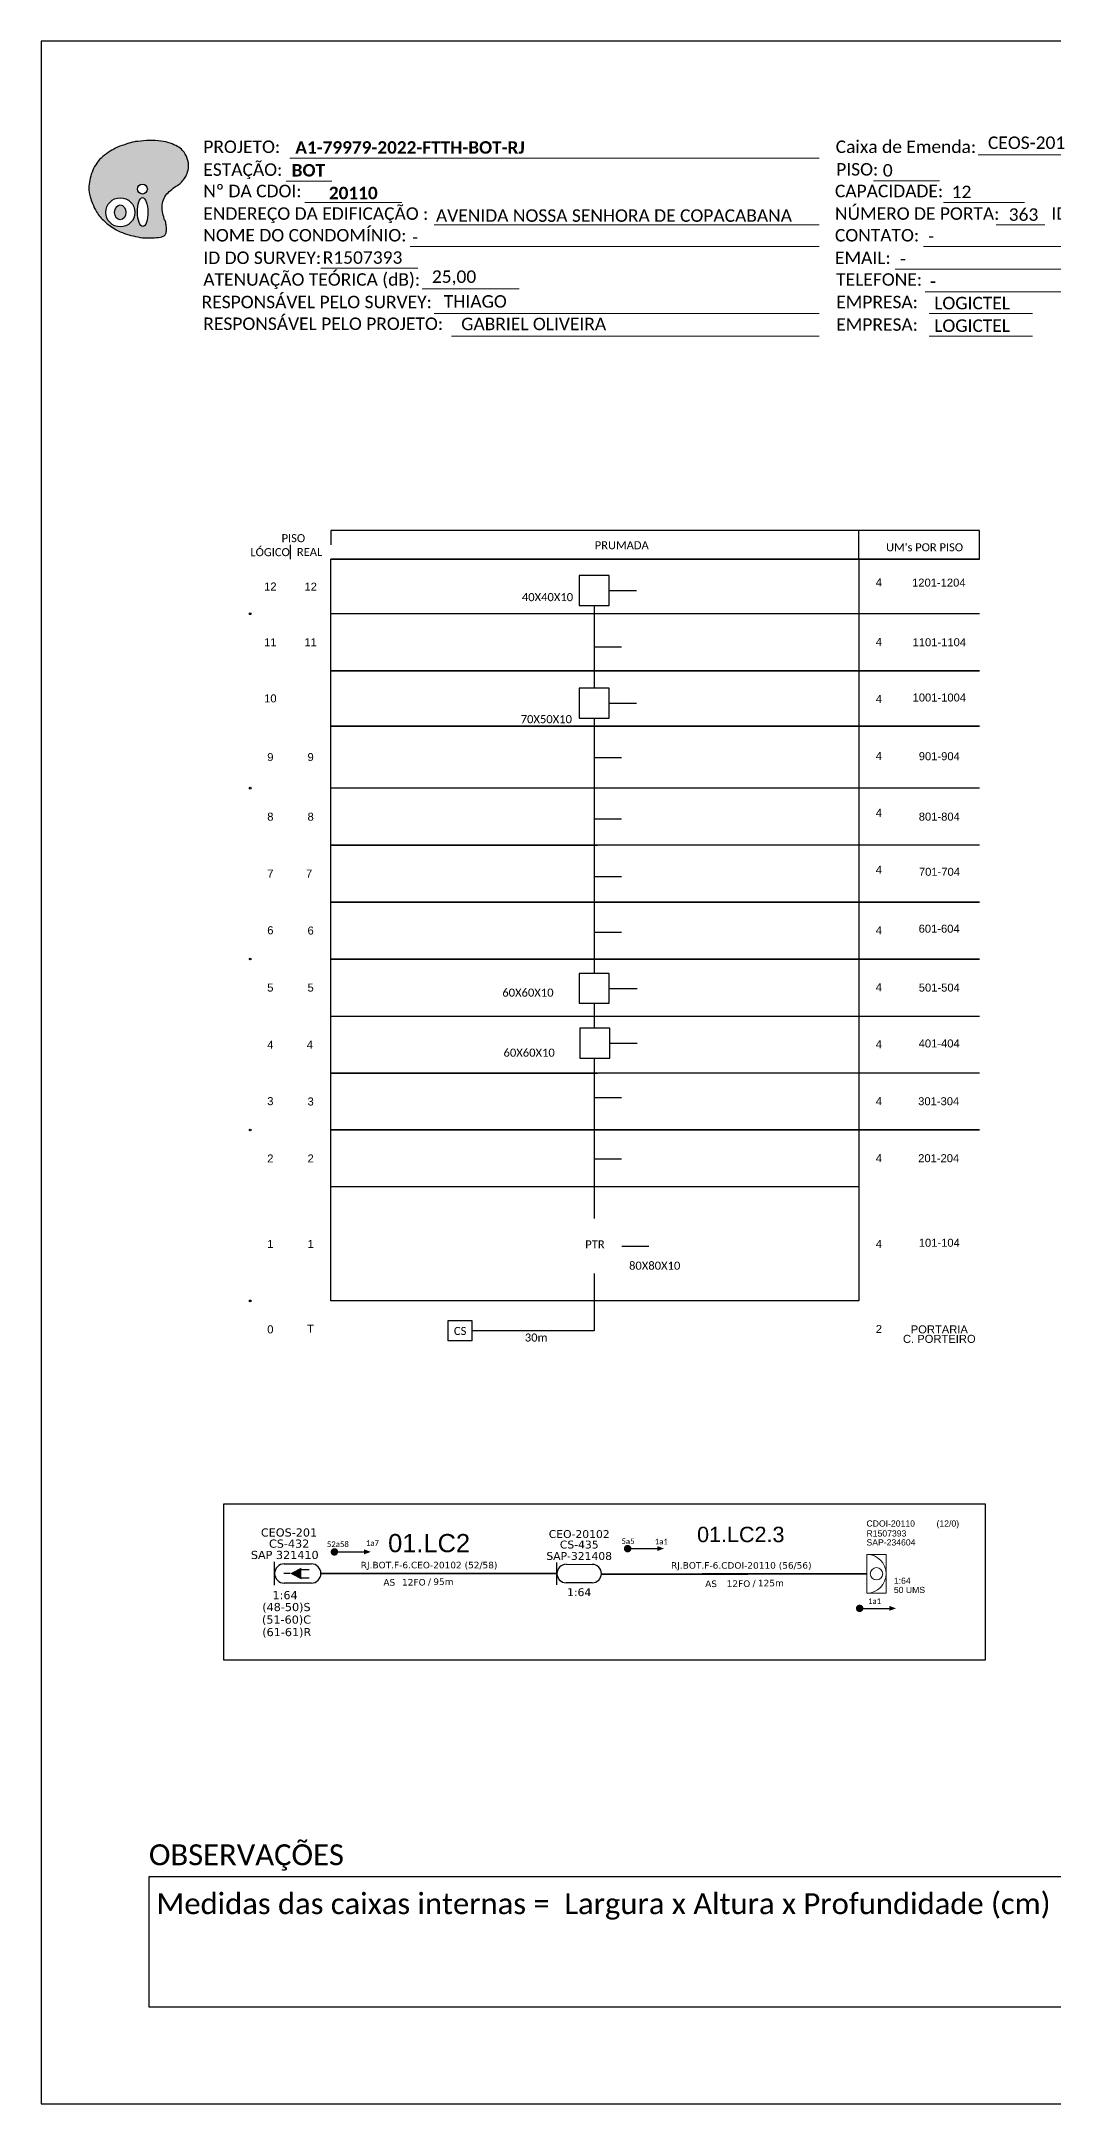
# Model space of a CAD drawing. Header units: metres. Extents: x 654 to 1849, y 200 to 807.
# Drawn here: x 654 to 952, y 200 to 807 of the extents above; entities that cross this region are included whole.
import ezdxf
from ezdxf.enums import TextEntityAlignment as Align

# ---------------------------------------------------------------- set-up
doc = ezdxf.new("R2010")
doc.units = ezdxf.units.M
doc.header["$LTSCALE"] = 0.001
doc.header["$PDMODE"] = 33
doc.header["$PDSIZE"] = 0.5
for name, color, linetype in [('10.0 - Cartográfico - Divisa', 252, 'Continuous'), ('20.4-CEOS', 1, 'Continuous'), ('20.5-CABO AÉREO', 1, 'Continuous'), ('CAP a instalar', 1, 'FENCELINE1'), ('SETA', 7, 'Continuous'), ('texto', 255, 'Continuous')]:
    doc.layers.add(name, color=color, linetype=linetype)
for name, color, linetype, lineweight in [("20.0-LEGENDA DOS CDO'S", 1, 'Continuous', 0), ('20.1-CDO_INTERIOR', 1, 'Continuous', 0), ('40.1-ETIQUETAS', 1, 'Continuous', 20)]:
    doc.layers.add(name, color=color, linetype=linetype, lineweight=lineweight)
doc.styles.add('ARIAL', font='arial.ttf')
doc.styles.add('siredit', font='verdana.ttf')
doc.styles.add('WMF-Calibri0', font='calibri.ttf')
doc.styles.add('WMF-Calibri1', font='calibrib.ttf')
doc.linetypes.add('FENCELINE1', pattern='A,0.25,-0.1,[133,ltypeshp.shx,S=0.1,R=0,X=-0.1,Y=0],-0.1,1', length=1.45)

# ---------------------------------------------------------------- blocks, each defined once
blk = doc.blocks.new('CDOI_INT')
at = {"layer": '20.1-CDO_INTERIOR', "color": 0, "lineweight": 18}
blk.add_lwpolyline([(4.25, -4.25), (4.25, 4.25), (0, 4.25), (0, -4.25)], close=True, dxfattribs=at)
blk.add_circle((2.12, 0), 1.36, dxfattribs=at)
blk.add_arc((0, 0), 4.25, 270, 90, dxfattribs=at)
at = {"layer": "20.0-LEGENDA DOS CDO'S", "color": 0, "style": 'ARIAL'}
for tag, p in [('CDO_N', (-0.08, 10.38)), ('SURVEY', (-0.08, 8.2)), ('SPLITER_1', (21.18, 10.38)), ('SPLITER_2', (21.19, 8.68)), ('SAP', (-0.08, 6.23)), ('1:XX', (5.94, -2.22)), ('UMS', (5.94, -4.24))]:
    blk.add_attdef(tag, p, '', height=1.36, dxfattribs=at)
blk.add_attdef('FIBRAS_UTILIZADAS', text='', height=1.36, dxfattribs=at).set_placement((15.34, 10.38), align=Align.CENTER)
blk = doc.blocks.new('ETIQUETA_RS5F')
at = {"layer": '40.1-ETIQUETAS', "color": 0, "style": 'siredit'}
blk.add_text('/', height=1.5, dxfattribs=at).set_placement((1.58, -1.95), align=Align.MIDDLE_RIGHT)
for tag, p in [('ETIQUETA_R_PRIMARIA', (1.21, 4.1)), ('ETIQUETA_R_SECUNDARIA', (1.21, 2.1)), ('F_ATIVAS/F_MORTAS', (1.14, -4.24))]:
    blk.add_attdef(tag, text='', height=1.5, dxfattribs=at).set_placement(p, align=Align.MIDDLE_CENTER)
for tag, p in [('TIPO_CABO', (-6.58, -2.12)), ('CAP_CABO', (0.4, -2.09))]:
    blk.add_attdef(tag, text='', height=1.5, dxfattribs=at).set_placement(p, align=Align.MIDDLE_RIGHT)
blk.add_attdef('METROS', text='', height=1.5, dxfattribs=at).set_placement((2.14, -1.95), align=Align.MIDDLE_LEFT)
for tag, p in [('FUSÃO_1', (0.85, -8.39)), ('FUSÃO_2', (0.85, -10.6)), ('FUSÃO_3', (0.85, -12.93)), ('FUSÃO_4', (0.85, -15.14)), ('FUSÃO_5', (0.85, -17.16))]:
    blk.add_attdef(tag, text='', height=1.5, dxfattribs=at).set_placement(p, align=Align.CENTER)
blk = doc.blocks.new('CEOS_RP_CT_DRT')
at = {"layer": '20.4-CEOS', "color": 0}
for p, q in [((-4.54, 1.19), (-1.19, 1.19)), ((-1.19, -1.19), (-4.54, -1.19))]:
    blk.add_line(p, q, dxfattribs=at)
for points in [[(-5.73, -1.43), (-5.73, 1.44)], [(-3.79, 0), (-4.59, 0)], [(-2.47, 0.48), (-1.45, 0.48)], [(-2.47, -0.52), (-1.45, -0.52)]]:
    blk.add_lwpolyline(points, dxfattribs=at)
blk.add_lwpolyline([(-3.79, 0, 0, 1.47, 0), (-2.41, 0, 1.47, 1.47, 0)], format="xyseb", dxfattribs=at)
for centre, start, end in [((-4.54, 0), 90, 270), ((-1.19, 0), 270, 90)]:
    blk.add_arc(centre, 1.19, start, end, dxfattribs=at)
at = {"layer": '20.4-CEOS', "color": 7, "style": 'siredit'}
for tag, p in [('Nº_DA_CEOS', (-2.86, 5.6)), ('LOCAL', (-2.86, 4.24)), ('SAP', (-2.86, 2.78)), ('RACIO_SPLITAGEM', (-2.86, -1.88)), ('FIBRAS_SPLITTER', (-2.86, -3.58)), ('FIBRAS_TOP_C', (-2.86, -5.08)), ('RESERVA_FINAIS', (-2.86, -6.39))]:
    blk.add_attdef(tag, text='', height=1.01, dxfattribs=at).set_placement(p, align=Align.TOP_CENTER)
blk = doc.blocks.new('OI')
h = blk.add_hatch(color=40)
edge = h.paths.add_edge_path()
edge.add_spline(control_points=[(4.35, -0.67), (3.92, -0.99), (3.26, -1.5), (2.81, -2.59), (2.9, -3.5), (3.06, -4.27), (3.31, -4.85), (3.37, -5.39), (3.4, -5.88), (3.2, -6.4), (2.54, -6.61), (1.65, -6.63), (0.55, -6.67), (-0.56, -6.42), (-1.61, -6.14), (-2.77, -5.61), (-3.92, -4.77), (-4.89, -3.7), (-5.34, -2.65), (-5.6, -1.94), (-5.85, -0.96), (-5.71, 0.47), (-5.1, 2.02), (-4.14, 3.02), (-3.3, 3.61), (-2.37, 4.16), (-1.36, 4.44), (-0.56, 4.7), (0.79, 4.85), (2.24, 4.97), (3.79, 4.57), (4.67, 4.21), (5.44, 3.65), (5.76, 2.99), (6.03, 2.21), (6.01, 1.46), (5.72, 0.64), (5.31, 0.08), (4.88, -0.38), (4.51, -0.55), (4.35, -0.67)], knot_values=[0, 0, 0, 0, 1.60434, 2.417191, 3.427595, 4.282808, 4.776746, 5.304182, 5.888771, 6.258406, 6.858137, 7.79129, 8.986195, 10.124242, 11.187857, 12.242908, 13.953784, 15.414161, 16.515391, 17.349188, 17.675853, 19.552021, 21.515531, 22.568638, 23.63245, 24.621084, 25.782718, 26.745347, 27.142653, 29.870543, 31.004649, 31.921532, 32.709589, 33.801391, 34.042471, 35.192333, 35.971461, 36.628871, 37.254359, 37.836911, 37.836911, 37.836911, 37.836911], degree=3, periodic=0)
h.paths.add_polyline_path([(1.13, -0.87, -1), (-0.04, -0.87, -1)], flags=16)
edge = h.paths.add_edge_path(flags=16)
edge.add_ellipse((0.56, -3.59), major_axis=(-0.02, 1.71), ratio=0.361305, start_angle=0, end_angle=360)
h.paths.add_polyline_path([(-0.36, -3.62, -1), (-3.8, -3.62, -1)], flags=16)
edge = h.paths.add_edge_path(flags=0)
edge.add_ellipse((-2.08, -3.62), major_axis=(0, 0.885), ratio=0.758294, start_angle=0, end_angle=360)
at = {"color": 40}
for centre, radius in [((-2.08, -3.62), 1.72), ((0.54, -0.87), 0.587)]:
    blk.add_circle(centre, radius, dxfattribs=at)
blk.add_ellipse((0.56, -3.59), major_axis=(-0.02, 1.71), ratio=0.361305, dxfattribs=at)
blk.add_ellipse((-2.08, -3.62), major_axis=(0, 0.885), ratio=0.758294, start_param=-3.141592653589792, end_param=3.141592653589792, dxfattribs=at)
at = {"color": 40, "start_tangent": (-0.800898, -0.598801), "end_tangent": (-0.800898, -0.598801)}
blk.add_spline([(4.35, -0.67), (3.2, -1.78), (2.9, -2.54), (2.92, -3.55), (3.12, -4.38), (3.28, -4.85), (3.37, -5.37), (3.35, -5.95), (3.2, -6.29), (2.66, -6.55), (1.73, -6.63), (0.54, -6.62), (-0.58, -6.41), (-1.6, -6.11), (-2.56, -5.67), (-3.95, -4.67), (-4.89, -3.56), (-5.37, -2.56), (-5.64, -1.78), (-5.72, -1.46), (-5.63, 0.42), (-4.84, 2.22), (-4.13, 2.99), (-3.27, 3.62), (-2.4, 4.09), (-1.3, 4.47), (-0.37, 4.72), (0.02, 4.77), (2.75, 4.8), (3.85, 4.53), (4.69, 4.16), (5.31, 3.68), (5.85, 2.73), (5.93, 2.5), (5.94, 1.35), (5.67, 0.62), (5.29, 0.08), (4.84, -0.36), (4.35, -0.67)], degree=3, dxfattribs=at)
blk = doc.blocks.new('CARIMBO')
at = {"color": 7, "lineweight": 0}
for points in [[(35.66, -16.79), (111.64, -16.79)], [(134.48, -16.3), (159.61, -16.3)], [(35.15, -20.06), (41.7, -20.06)], [(119.43, -20.02), (128.92, -20.02)], [(37.81, -23.14), (51.75, -23.14)], [(129.48, -23.14), (141.1, -23.14)], [(159.42, -23.14), (167.09, -23.14)], [(56.38, -26.37), (111.64, -26.37)], [(137.07, -26.37), (144.01, -26.37)], [(174.24, -26.37), (187.8, -26.37)], [(52.97, -29.48), (111.64, -29.48)], [(126.6, -29.48), (187.83, -29.48)], [(40.13, -32.55), (54.07, -32.55)], [(54.67, -35.52), (68.61, -35.52)], [(122.56, -32.72), (187.83, -32.72)], [(126.84, -35.96), (187.83, -35.96)], [(56.38, -39.07), (111.64, -39.07)], [(127.45, -39.07), (142.25, -39.07)], [(167.06, -39.07), (187.83, -39.07)], [(58.87, -42.31), (111.64, -42.31)], [(127.45, -42.31), (142.25, -42.31)], [(167.06, -42.31), (187.83, -42.31)]]:
    blk.add_lwpolyline(points, dxfattribs=at)
at = {"color": 7, "xscale": 1.213923925163967, "yscale": 1.213923925163967, "zscale": 1.213923925163967, "rotation": 0.1532896023949059}
blk.add_blockref('OI', (13.86, -20.16), dxfattribs=at)
at = {"color": 7, "lineweight": 0, "style": 'WMF-Calibri0'}
for s, height, p in [('PROJETO:', 1.793, (23.26, -16.04)), ('Caixa de Emenda:', 1.7927, (114.02, -16.04)), ('ESTAÇÃO:', 1.793, (23.26, -19.32)), ('PISO:', 1.793, (114.09, -19.28)), ('Nº DA CDOI:', 1.7927, (23.26, -22.39)), ('CAPACIDADE:', 1.7927, (113.91, -22.39)), ("UM's:", 1.793, (152.15, -22.39)), ('ENDEREÇO DA EDIFICAÇÃO :', 1.7927, (23.26, -25.63)), ('NÚMERO DE PORTA:', 1.7927, (113.91, -25.63)), ('IDENTIFICAÇÃO PREDIAL:', 1.7927, (144.99, -25.63)), ('NOME DO CONDOMÍNIO:', 1.7927, (23.26, -28.74)), ('CONTATO:', 1.793, (113.91, -28.74)), ('ID DO SURVEY:', 1.7927, (23.26, -31.97)), ('EMAIL:', 1.793, (113.91, -31.97)), ('ATENUAÇÃO TEÓRICA (dB):', 1.7927, (23.26, -35.09)), ('TELEFONE:', 1.793, (114.09, -35.09)), ('RESPONSÁVEL PELO SURVEY:', 1.7927, (23.02, -38.32)), ('EMPRESA:', 1.793, (114.09, -38.32)), ('TELEFONE:', 1.793, (153.7, -38.83)), ('RESPONSÁVEL PELO PROJETO:', 1.7927, (23.26, -41.44)), ('EMPRESA:', 1.793, (114.09, -41.56)), ('TELEFONE:', 1.793, (153.7, -42.06))]:
    blk.add_text(s, height=height, dxfattribs=at).set_placement(p)
at = {"color": 7, "lineweight": 0, "flags": 8}
for tag, p, style in [('PROJ', (36.46, -16.13), 'WMF-Calibri1'), ('CEOS-XX', (135.87, -15.46), 'WMF-Calibri0'), ('EST', (35.94, -19.41), 'WMF-Calibri1'), ('PISO_PTR', (120.78, -19.42), 'WMF-Calibri0'), ('CAPAC.', (130.66, -22.52), 'WMF-Calibri0'), ("UC'S", (160.78, -22.54), 'WMF-Calibri0'), ('LOGRADOURO', (56.65, -25.91), 'WMF-Calibri0'), ('N°', (138.85, -25.77), 'WMF-Calibri0'), ('N°PREDIO', (174.94, -25.77), 'WMF-Calibri0'), ('NOME_DO_COND.', (53.23, -29.02), 'WMF-Calibri0'), ('NOME_DO_CONTATO', (127.3, -28.89), 'WMF-Calibri0'), ('_ID_', (40.39, -31.94), 'WMF-Calibri0'), ('EMAIL', (123.26, -32.12), 'WMF-Calibri0'), ('O_POTEN', (56.06, -34.68), 'WMF-Calibri0'), ('TELEFONE', (127.55, -35.36), 'WMF-Calibri0'), ('RES_SURVEY', (57.78, -38.23), 'WMF-Calibri0'), ('EMP_RESP_SURVEY', (128.16, -38.47), 'WMF-Calibri0'), ('CONT_RESP_SURVEY', (167.76, -38.47), 'WMF-Calibri0'), ('RES_PROJ', (60.27, -41.47), 'WMF-Calibri0'), ('EMP_RESP_PROJ', (128.16, -41.71), 'WMF-Calibri0'), ('CONT_RESP_PROJ', (167.76, -41.71), 'WMF-Calibri0')]:
    blk.add_attdef(tag, p, '', height=1.79, dxfattribs=dict(at, style=style))
at = {"color": 7, "lineweight": 0, "style": 'WMF-Calibri1', "flags": 8}
blk.add_attdef("N° CDO'S", text='', height=1.79, dxfattribs=at).set_placement((44.78, -22.68), align=Align.CENTER)

msp = doc.modelspace()

# ---------------------------------------------------------------- linework, layer by layer
at = {"color": 1}
for p, q in [((821.04, 645.31), (829.03, 645.31)), ((816.6, 640.91), (816.6, 616.56)), ((816.6, 628.73), (824.6, 628.73)), ((816.6, 628.73), (824.6, 628.73)), ((816.6, 607.76), (816.6, 532.64)), ((821.04, 612.16), (829.03, 612.16)), ((821.04, 612.16), (829.03, 612.16)), ((816.6, 596.18), (824.6, 596.18)), ((816.6, 578.12), (824.6, 578.12)), ((816.6, 561.11), (824.6, 561.11)), ((816.6, 544.73), (824.6, 544.73)), ((821.2, 528.23), (829.2, 528.23)), ((816.6, 523.83), (816.6, 516.47)), ((821.2, 512.06), (829.2, 512.06)), ((816.6, 507.66), (816.6, 460.49)), ((816.6, 496.07), (824.6, 496.07)), ((816.6, 478.06), (824.6, 478.06)), ((824.69, 452.4), (832.69, 452.4)), ((816.6, 444.31), (816.6, 427.46))]:
    msp.add_line(p, q, dxfattribs=at)
for points in [[(653.87, 200), (1492.51, 200), (1492.51, 806.94), (653.87, 806.94)], [(821.04, 649.71), (812.16, 649.71), (812.16, 640.91), (821.04, 640.91)], [(821.04, 616.56), (812.16, 616.56), (812.16, 607.76), (821.04, 607.76)], [(821.04, 532.64), (812.16, 532.64), (812.16, 523.83), (821.04, 523.83)], [(821.2, 516.47), (812.32, 516.47), (812.32, 507.66), (821.2, 507.66)], [(707.62, 376.49), (931.62, 376.49), (931.62, 330.49), (707.62, 330.49)]]:
    msp.add_lwpolyline(points, close=True)
for points in [[(739.07, 654.49), (930, 654.49), (930, 662.92), (739.07, 662.92), (739.07, 658.71)], [(894.45, 654.49), (894.45, 662.92)], [(727.22, 654.49), (727.22, 658.71)]]:
    msp.add_lwpolyline(points)
for points in [[(825.88, 363.36, 1.1, 1.1, 1), (826.98, 363.36, 1.1, 1.1, 1)], [(894.16, 345.77, 1.1, 1.1, 1), (895.26, 345.77, 1.1, 1.1, 1)]]:
    msp.add_lwpolyline(points, format="xyseb", close=True)
at = {"color": 5}
msp.add_lwpolyline([(739.6, 362.39, 1.1, 1.1, 1), (740.7, 362.39, 1.1, 1.1, 1)], format="xyseb", close=True, dxfattribs=at)
at = {"color": 0}
msp.add_lwpolyline([(685.59, 266.87), (1116.76, 266.87), (1116.76, 228.42), (685.59, 228.42)], close=True, dxfattribs=at)
for p in [(715.37, 638.46), (715.37, 587.14), (715.37, 536.85), (715.37, 486.55), (715.37, 436.26)]:
    msp.add_point(p)
at = {"layer": '10.0 - Cartográfico - Divisa', "color": 7, "linetype": 'Continuous'}
msp.add_line((894.45, 469.79), (739.07, 469.79), dxfattribs=at)
at = {"layer": '10.0 - Cartográfico - Divisa', "color": 1, "linetype": 'Continuous'}
msp.add_line((816.6, 427.46), (780.56, 427.46), dxfattribs=at)
at = {"layer": '20.4-CEOS', "color": 5}
for p, q in [((808.35, 358.74), (816, 358.73)), ((815.99, 353.28), (808.35, 353.29))]:
    msp.add_line(p, q, dxfattribs=at)
msp.add_lwpolyline([(805.62, 352.73), (805.63, 359.31)], dxfattribs=at)
for centre, start, end in [((808.35, 356.02), 89.92108, 269.92108), ((815.99, 356.01), 269.92108, 89.92108)]:
    msp.add_arc(centre, 2.72, start, end, dxfattribs=at)
at = {"layer": '20.5-CABO AÉREO', "color": 0}
for p, q in [((739.07, 654.49), (894.45, 654.49)), ((739.07, 621.7), (739.07, 654.49)), ((739.07, 654.49), (930, 654.49)), ((930, 654.49), (739.07, 654.49)), ((894.45, 654.49), (894.45, 621.7)), ((930, 638.46), (739.07, 638.46)), ((930, 621.7), (739.07, 621.7)), ((739.07, 621.7), (930, 621.7)), ((739.07, 570.38), (739.07, 621.7)), ((894.45, 621.7), (894.45, 570.38)), ((930, 605.43), (739.07, 605.43)), ((739.07, 605.43), (930, 605.43)), ((930, 587.14), (739.07, 587.14)), ((739.07, 570.38), (817.54, 570.38)), ((739.07, 536.85), (739.07, 570.38)), ((930, 570.38), (739.07, 570.38)), ((894.45, 570.38), (894.45, 536.85)), ((930, 553.61), (739.07, 553.61)), ((739.07, 553.61), (930, 553.61)), ((930, 536.85), (739.07, 536.85)), ((739.07, 536.85), (930, 536.85)), ((739.07, 520.08), (739.07, 536.85)), ((894.45, 536.85), (894.45, 520.08)), ((739.07, 520.08), (930, 520.08)), ((739.07, 436.26), (739.07, 520.08)), ((894.45, 520.08), (894.45, 436.26)), ((930, 503.32), (739.07, 503.32)), ((739.07, 503.32), (817.54, 503.32)), ((930, 486.55), (739.07, 486.55)), ((739.07, 486.55), (930, 486.55)), ((930, 486.55), (739.07, 486.55)), ((739.07, 486.55), (930, 486.55)), ((894.45, 436.26), (739.07, 436.26))]:
    msp.add_line(p, q, dxfattribs=at)
msp.add_lwpolyline([(773.59, 430.44), (780.56, 430.44), (780.56, 424.48), (773.59, 424.48)], close=True, dxfattribs=at)
at = {"layer": 'CAP a instalar', "linetype": 'FENCELINE1', "ltscale": 7, "const_width": 0.513}
for points in [[(736.15, 356.05), (736.15, 356.05)], [(818.73, 355.83), (896.83, 355.96)], [(818.73, 355.83), (818.73, 355.83)]]:
    msp.add_lwpolyline(points, dxfattribs=at)
at = {"layer": 'CAP a instalar', "color": 5, "linetype": 'FENCELINE1', "ltscale": 7, "const_width": 0.513}
msp.add_lwpolyline([(736.15, 356.05), (805.63, 356.02)], dxfattribs=at)
at = {"layer": 'SETA', "color": 5}
msp.add_lwpolyline([(740.15, 362.39), (749.61, 362.39)], dxfattribs=at)
at = {"layer": 'SETA'}
for points in [[(826.43, 363.36), (835.89, 363.36)], [(894.71, 345.77), (904.17, 345.77)]]:
    msp.add_lwpolyline(points, dxfattribs=at)
at = {"layer": 'SETA', "color": 5}
msp.add_solid([(748.85, 363.14), (750.86, 362.4), (748.85, 361.67)], dxfattribs=at)
at = {"layer": 'SETA'}
for points in [[(835.13, 364.11), (837.15, 363.38), (835.13, 362.64)], [(903.41, 346.52), (905.43, 345.78), (903.41, 345.05)]]:
    msp.add_solid(points, dxfattribs=at)

# ---------------------------------------------------------------- block references
ref = msp.add_blockref('CARIMBO', (653.87, 806.94), dxfattribs=dict(xscale=2.05045851638763, yscale=2.05045851638763, zscale=2.05045851638763))
ref.add_attrib('PROJ', 'A1-79979-2022-FTTH-BOT-RJ', (728.63, 773.85), dxfattribs={"color": 7, "lineweight": 0, "height": 3.6759, "style": 'WMF-Calibri1'})
ref.add_attrib('EST', 'BOT', (727.57, 767.13), dxfattribs={"color": 7, "lineweight": 0, "height": 3.676, "style": 'WMF-Calibri1'})
ref.add_attrib("N° CDO'S", '20110', dxfattribs={"color": 7, "lineweight": 0, "height": 3.676, "style": 'WMF-Calibri1'}).set_placement((745.69, 760.44), align=Align.CENTER)
ref.add_attrib('LOGRADOURO', 'AVENIDA NOSSA SENHORA DE COPACABANA', (770.02, 753.8), dxfattribs={"color": 7, "lineweight": 0, "height": 3.6759, "style": 'WMF-Calibri0'})
ref.add_attrib('NOME_DO_COND.', '-', (763.03, 747.42), dxfattribs={"color": 7, "lineweight": 0, "height": 3.68, "style": 'WMF-Calibri0'})
ref.add_attrib('_ID_', 'R1507393', (736.7, 741.45), dxfattribs={"color": 7, "lineweight": 0, "height": 3.676, "style": 'WMF-Calibri0'})
ref.add_attrib('O_POTEN', '25,00', (768.83, 735.83), dxfattribs={"color": 7, "lineweight": 0, "height": 3.676, "style": 'WMF-Calibri0'})
ref.add_attrib('RES_SURVEY', 'THIAGO', (772.34, 728.54), dxfattribs={"color": 7, "lineweight": 0, "height": 3.676, "style": 'WMF-Calibri0'})
ref.add_attrib('RES_PROJ', 'GABRIEL OLIVEIRA', (777.45, 721.91), dxfattribs={"color": 7, "lineweight": 0, "height": 3.6759, "style": 'WMF-Calibri0'})
ref.add_attrib('CEOS-XX', 'CEOS-201', (932.47, 775.24), dxfattribs={"color": 7, "lineweight": 0, "height": 3.676, "style": 'WMF-Calibri0'})
ref.add_attrib('CAPAC.', '12', (921.78, 760.77), dxfattribs={"color": 7, "lineweight": 0, "height": 3.676, "style": 'WMF-Calibri0'})
ref.add_attrib("UC'S", '50', (983.53, 760.73), dxfattribs={"color": 7, "lineweight": 0, "height": 3.676, "style": 'WMF-Calibri0'})
ref.add_attrib('PISO_PTR', '0', (901.53, 767.11), dxfattribs={"color": 7, "lineweight": 0, "height": 3.68, "style": 'WMF-Calibri0'})
ref.add_attrib('N°', '363', (938.57, 754.09), dxfattribs={"color": 7, "lineweight": 0, "height": 3.676, "style": 'WMF-Calibri0'})
ref.add_attrib('N°PREDIO', '.', (1012.58, 754.09), dxfattribs={"color": 7, "lineweight": 0, "height": 3.68, "style": 'WMF-Calibri0'})
ref.add_attrib('NOME_DO_CONTATO', '-', (914.89, 747.71), dxfattribs={"color": 7, "lineweight": 0, "height": 3.68, "style": 'WMF-Calibri0'})
ref.add_attrib('EMAIL', '-', (906.61, 741.07), dxfattribs={"color": 7, "lineweight": 0, "height": 3.68, "style": 'WMF-Calibri0'})
ref.add_attrib('TELEFONE', '-', (915.4, 734.43), dxfattribs={"color": 7, "lineweight": 0, "height": 3.68, "style": 'WMF-Calibri0'})
ref.add_attrib('EMP_RESP_SURVEY', 'LOGICTEL', (916.65, 728.05), dxfattribs={"color": 7, "lineweight": 0, "height": 3.676, "style": 'WMF-Calibri0'})
ref.add_attrib('EMP_RESP_PROJ', 'LOGICTEL', (916.65, 721.41), dxfattribs={"color": 7, "lineweight": 0, "height": 3.676, "style": 'WMF-Calibri0'})
ref.add_attrib('CONT_RESP_SURVEY', '(21) 3232-4835', (997.85, 728.05), dxfattribs={"color": 7, "lineweight": 0, "height": 3.6759, "style": 'WMF-Calibri0'})
ref.add_attrib('CONT_RESP_PROJ', '(21) 3232-4835', (997.85, 721.41), dxfattribs={"color": 7, "lineweight": 0, "height": 3.6759, "style": 'WMF-Calibri0'})
at = {"layer": '20.4-CEOS', "color": 7}
ref = msp.add_blockref('CEOS_RP_CT_DRT', (736.16, 356.04), dxfattribs=dict(at, xscale=2.37783237695694, yscale=2.37783237695694, zscale=2.37783237695694))
ref.add_attrib('Nº_DA_CEOS', 'CEOS-201', dxfattribs={"color": 7, "height": 2.401, "style": 'siredit'}).set_placement((726.78, 369.31), align=Align.TOP_CENTER)
ref.add_attrib('LOCAL', 'CS-432', dxfattribs={"color": 7, "height": 2.401, "style": 'siredit'}).set_placement((726.82, 366.03), align=Align.TOP_CENTER)
ref.add_attrib('SAP', 'SAP 321410', dxfattribs={"color": 7, "height": 2.401, "style": 'siredit'}).set_placement((725.53, 362.7), align=Align.TOP_CENTER)
ref.add_attrib('RACIO_SPLITAGEM', '1:64', dxfattribs={"color": 7, "height": 2.401, "style": 'siredit'}).set_placement((725.63, 350.87), align=Align.TOP_CENTER)
ref.add_attrib('FIBRAS_SPLITTER', '(48-50)S', dxfattribs={"color": 7, "height": 2.401, "style": 'siredit'}).set_placement((726.02, 347.37), align=Align.TOP_CENTER)
ref.add_attrib('FIBRAS_TOP_C', '(51-60)C', dxfattribs={"color": 7, "height": 2.401, "style": 'siredit'}).set_placement((726.04, 343.68), align=Align.TOP_CENTER)
ref.add_attrib('RESERVA_FINAIS', '(61-61)R', dxfattribs={"color": 7, "height": 2.401, "style": 'siredit'}).set_placement((726.11, 340), align=Align.TOP_CENTER)
at = {"layer": '40.1-ETIQUETAS'}
ref = msp.add_blockref('CDOI_INT', (896.83, 355.96), dxfattribs=dict(at, xscale=1.336957873303117, yscale=1.336957873303117, zscale=1.336957873303117))
ref.add_attrib('CDO_N', 'CDOI-20110', (896.72, 369.84), dxfattribs={"layer": "20.0-LEGENDA DOS CDO'S", "color": 0, "height": 1.819, "style": 'ARIAL'})
ref.add_attrib('FIBRAS_UTILIZADAS', '(12/0)', (917.34, 369.84), dxfattribs={"layer": "20.0-LEGENDA DOS CDO'S", "color": 0, "height": 1.819, "style": 'ARIAL'})
ref.add_attrib('SURVEY', 'R1507393', (896.73, 366.92), dxfattribs={"layer": "20.0-LEGENDA DOS CDO'S", "color": 0, "height": 1.819, "style": 'ARIAL'})
ref.add_attrib('SAP', 'SAP-234604', (896.72, 364.28), dxfattribs={"layer": "20.0-LEGENDA DOS CDO'S", "color": 0, "height": 1.819, "style": 'ARIAL'})
ref.add_attrib('1:XX', '1:64', (904.78, 353), dxfattribs={"layer": "20.0-LEGENDA DOS CDO'S", "color": 0, "height": 1.819, "style": 'ARIAL'})
ref.add_attrib('UMS', '50 UMS', (904.78, 350.29), dxfattribs={"layer": "20.0-LEGENDA DOS CDO'S", "color": 0, "height": 1.819, "style": 'ARIAL'})
at = {"layer": '40.1-ETIQUETAS', "color": 5}
ref = msp.add_blockref('ETIQUETA_RS5F', (766.53, 356.14), dxfattribs=dict(at, xscale=1.283039983498748, yscale=1.283039983498748, zscale=1.283039983498748))
ref.add_attrib('ETIQUETA_R_PRIMARIA', 'RJ.BOT.F-6.CEO-20102 (52/58)', dxfattribs={"color": 0, "height": 1.9246, "style": 'siredit'}).set_placement((768, 358.52), align=Align.MIDDLE_CENTER)
ref.add_attrib('TIPO_CABO', 'AS', dxfattribs={"color": 0, "height": 1.925, "style": 'siredit'}).set_placement((758.04, 353.43), align=Align.MIDDLE_RIGHT)
ref.add_attrib('CAP_CABO', '12FO', dxfattribs={"color": 0, "height": 1.925, "style": 'siredit'}).set_placement((767, 353.46), align=Align.MIDDLE_RIGHT)
ref.add_attrib('METROS', '95m', dxfattribs={"color": 0, "height": 1.925, "style": 'siredit'}).set_placement((769.24, 353.64), align=Align.MIDDLE_LEFT)
at = {"layer": '40.1-ETIQUETAS'}
ref = msp.add_blockref('ETIQUETA_RS5F', (862.06, 355.72), dxfattribs=dict(at, xscale=1.283039976607909, yscale=1.283039976607909, zscale=1.283039976607909))
ref.add_attrib('ETIQUETA_R_SECUNDARIA', 'RJ.BOT.F-6.CDOI-20110 (56/56)', dxfattribs={"color": 0, "height": 1.9246, "style": 'siredit'}).set_placement((859.87, 358.42), align=Align.MIDDLE_CENTER)
ref.add_attrib('TIPO_CABO', 'AS ', dxfattribs={"color": 0, "height": 1.925, "style": 'siredit'}).set_placement((853.57, 353.01), align=Align.MIDDLE_RIGHT)
ref.add_attrib('CAP_CABO', '12FO', dxfattribs={"color": 0, "height": 1.925, "style": 'siredit'}).set_placement((862.53, 353.04), align=Align.MIDDLE_RIGHT)
ref.add_attrib('METROS', '125m', dxfattribs={"color": 0, "height": 1.925, "style": 'siredit'}).set_placement((864.77, 353.22), align=Align.MIDDLE_LEFT)

# ---------------------------------------------------------------- texts
at = {"style": 'WMF-Calibri0'}
for s, height, p in [('     PISO', 2.355, (720.45, 659.53)), ('  LÓGICO', 2.355, (713.75, 655.41)), ('    REAL', 2.355, (725.79, 655.46)), ('PRUMADA', 2.355, (816.76, 657.45)), ("UM's POR PISO", 2.3552, (902.49, 656.85)), ('40X40X10', 2.373, (795.3, 642.17)), ('70X50X10', 2.373, (794.96, 606.26)), ('60X60X10', 2.373, (789.55, 525.79)), ('60X60X10', 2.373, (789.91, 508.12)), ('PTR', 2.373, (813.95, 451.7)), ('80X80X10', 2.373, (826.85, 445.44)), ('CS', 2.373, (775.31, 426.22)), ('30m', 2.373, (796.17, 424.29)), ('OBSERVAÇÕES', 6.1514, (685.55, 270.19))]:
    msp.add_text(s, height=height, dxfattribs=at).set_placement(p)
at = {"style": 'ARIAL'}
for s, height, p in [('12', 2.355, (721.29, 646.48)), ('12', 2.355, (733.16, 646.44)), ('4', 2.36, (900.37, 647.71)), ('1201-1204', 2.355, (918, 647.63)), ('11', 2.355, (721.29, 630.08)), ('11', 2.355, (733.14, 630.08)), ('4', 2.36, (900.37, 630.18)), ('1101-1104', 2.355, (918.15, 630.08)), ('10', 2.355, (721.29, 613.56)), ('4', 2.36, (900.37, 613.41)), ('1001-1004', 2.355, (918.15, 613.82)), ('9', 2.36, (721.29, 596.29)), ('9', 2.36, (733.14, 596.29)), ('4', 2.36, (900.37, 596.65)), ('901-904', 2.355, (918.15, 596.54)), ('8', 2.36, (721.29, 578.76)), ('8', 2.36, (733.14, 578.76)), ('4', 2.36, (900.37, 579.88)), ('801-804', 2.355, (918.15, 578.76)), ('7', 2.36, (721.29, 561.99)), ('7', 2.36, (732.7, 561.99)), ('4', 2.36, (900.37, 563.12)), ('701-704', 2.355, (918.19, 562.53)), ('6', 2.36, (721.29, 545.32)), ('6', 2.36, (733.14, 545.23)), ('4', 2.36, (900.37, 545.33)), ('601-604', 2.355, (918.1, 545.79)), ('5', 2.36, (721.29, 528.46)), ('5', 2.36, (733.14, 528.46)), ('4', 2.36, (900.37, 528.57)), ('501-504', 2.355, (918.15, 528.46)), ('4', 2.36, (721.29, 511.67)), ('4', 2.36, (732.91, 511.62)), ('4', 2.36, (900.37, 511.8)), ('401-404', 2.355, (918.11, 512.02)), ('3', 2.36, (721.29, 495.04)), ('3', 2.36, (733.14, 494.94)), ('4', 2.36, (900.37, 495.04)), ('301-304', 2.355, (917.97, 495.01)), ('2', 2.36, (721.29, 478.17)), ('2', 2.36, (733.14, 478.17)), ('4', 2.36, (900.37, 478.27)), ('201-204', 2.355, (917.97, 478.25)), ('1', 2.36, (721.29, 453.02)), ('1', 2.36, (733.14, 453.02)), ('4', 2.36, (900.37, 453.02)), ('101-104', 2.355, (918.15, 453.37)), ('0', 2.36, (721.29, 427.88)), ('T', 2.36, (733.14, 428.04)), ('2', 2.36, (900.37, 427.98)), ('C. PORTEIRO', 2.3552, (918.15, 425.08)), ('PORTARIA', 2.355, (918.15, 427.88))]:
    msp.add_text(s, height=height, dxfattribs=at).set_placement(p, align=Align.MIDDLE_CENTER)
for s, insert, char_height, width, attachment_point, style in [('\\C7;\\fCalibri|b0|i0|c0|p34;1a1', (899.1, 347.89), 1.65, 27.8947, 5, 'ARIAL'), ('Medidas das caixas internas =  Largura x Altura x Profundidade (cm)', (687.78, 261.95), 6.1514, 568.3499, 1, 'WMF-Calibri0')]:
    msp.add_mtext(s, dxfattribs=dict(insert=insert, char_height=char_height, width=width, attachment_point=attachment_point, style=style))
at = {"layer": '20.4-CEOS', "color": 5, "style": 'siredit'}
for tag, text, p in [('CEO-20102', 'CEOSXXX', (812.19, 368.8)), ('CS-435', 'CS-XXXX', (812.19, 365.71)), ('SAP-321408', 'SAP 321408', (812.18, 362.35)), ('1:64', '1:XX', (812.17, 351.7))]:
    msp.add_attdef(tag, text=text, height=2.308, rotation=359.92108, dxfattribs=at).set_placement(p, align=Align.TOP_CENTER)
at = {"layer": 'texto', "color": 5, "char_height": 1.65, "width": 27.8947, "attachment_point": 5, "rotation": 0.54221}
for s, insert in [('\\C7;\\fCalibri|b0|i0|c0|p34;52a58', (741.15, 364.66)), ('\\C7;\\fCalibri|b0|i0|c0|p34;1a7', (751.34, 364.98))]:
    msp.add_mtext(s, dxfattribs=dict(at, insert=insert))
at = {"layer": 'texto', "color": 5, "insert": (768.01, 364.95), "char_height": 5.355, "width": 41.71, "attachment_point": 5}
msp.add_mtext('\\fArial|b0|i0;01.LC2', dxfattribs=at)
at = {"layer": 'texto', "char_height": 1.65, "width": 27.8947, "attachment_point": 5, "rotation": 359.62847}
for s, insert in [('\\C7;\\fCalibri|b0|i0|c0|p34;5a5', (826.54, 365.51)), ('\\C7;\\fCalibri|b0|i0|c0|p34;1a1', (836.34, 365.42))]:
    msp.add_mtext(s, dxfattribs=dict(at, insert=insert))
at = {"layer": 'texto', "color": 1, "insert": (859.73, 367.5), "char_height": 4.536, "width": 27.0281, "attachment_point": 5}
msp.add_mtext('\\fArial|b0|i0|c0|p34;01.LC2.3', dxfattribs=at)

doc.saveas('drawing.dxf')
